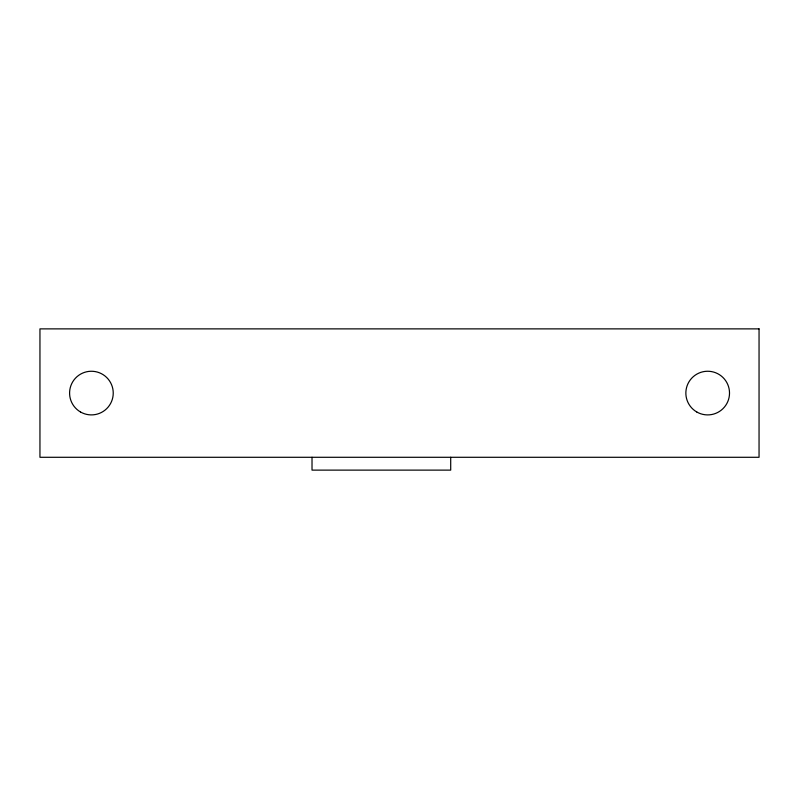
<?xml version="1.0" encoding="UTF-8"?>
<svg xmlns="http://www.w3.org/2000/svg" width="799" height="799" viewBox="0 0 799 799"><rect width="100%" height="100%" fill="white"/><g stroke="black" fill="none" stroke-linecap="round" stroke-linejoin="round"><path stroke-width="1.2" d="M450.706 457.288L450.706 470.122L312.019 470.122L312.019 457.288M759.05 328.878L39.95 328.878L39.95 457.288L759.05 457.288L759.05 328.878M80.499 411.984A21.833 21.833 0 0 0 113.238 393.078A21.833 21.833 0 0 0 80.499 374.172A21.833 21.833 0 0 0 80.499 411.984M696.768 411.984A21.833 21.833 0 0 0 729.517 393.078A21.833 21.833 0 0 0 696.768 374.172A21.833 21.833 0 0 0 696.768 411.984"/></g></svg>
